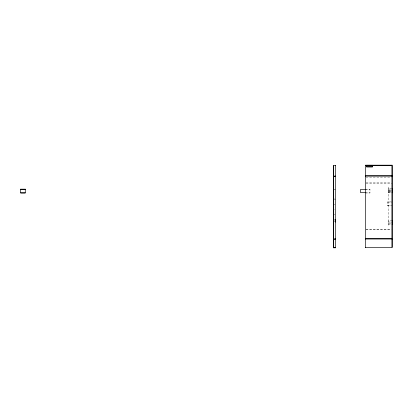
<?xml version="1.0" encoding="UTF-8"?>
<svg xmlns="http://www.w3.org/2000/svg" width="413" height="413" viewBox="0 0 413 413"><rect width="100%" height="100%" fill="white"/><g stroke="black" fill="none" stroke-linecap="round" stroke-linejoin="round"><path stroke-width="0.31" stroke-dasharray="2.06 1.55" d="M365.985 177.136L391.276 177.136M365.995 182.876L391.013 182.876M365.985 183.264L391.911 183.264M392.35 188.798L388.504 188.798L388.504 192.819L392.35 192.819M388.504 189.025L392.35 189.025M365.355 189.169L369.971 189.169M365.355 189.355L369.971 189.355M334.685 189.412L335.671 189.412M333.312 189.799L335.082 189.799M388.504 190.125L392.216 190.125M388.504 190.357L392.216 190.357M388.504 191.281L392.216 191.281M388.504 191.508L392.216 191.508M388.504 192.587L392.35 192.587M365.355 192.835L369.971 192.835M365.355 193.016L369.971 193.016L369.971 189.175M333.312 199.035L335.082 199.035M334.685 199.417L335.671 199.417M391.555 201.926L387.513 201.926L387.513 205.767L391.555 205.772M387.513 202.107L391.555 202.107M333.312 204.75L335.082 204.75M387.513 205.591L391.555 205.591M334.561 209.561L335.051 209.561M333.312 214.368L335.082 214.368M333.312 219.814L335.082 219.814M392.35 220.707L388.504 220.707L388.504 224.496L392.35 224.496M334.561 220.779L335.051 220.779M333.312 221.74L335.082 221.74M388.504 222.034L392.216 222.034M388.504 223.19L392.216 223.19M365.985 229.442L391.276 229.442M365.995 229.829L391.013 229.829M388.184 187.043L388.184 225.529"/><path stroke-width="0.62" d="M335.671 222.117L335.671 219.453M365.355 165.572L391.911 165.572L391.911 238.533L365.355 238.533M366.641 165.665L372.433 165.665M366.641 166.615L372.418 166.615M365.355 175.778L391.911 175.778M365.355 176.062L392.293 176.062M333.699 176.093L335.671 176.093M333.312 176.377L335.671 176.377M20.65 189.169L25.27 189.169M20.65 189.355L25.27 189.355M365.355 189.433L360.544 189.433L360.544 192.634L365.355 192.639M20.65 192.835L25.27 192.835M333.699 238.843L335.671 238.843M365.355 239.013L392.293 239.013M333.312 239.323L335.671 239.323M333.699 247.433L335.671 247.433M365.355 247.501L392.293 247.501L392.293 165.185L365.355 165.185L365.355 247.599M392.35 188.798L392.35 192.819M392.35 220.707L392.35 224.496M392.216 190.135L392.216 191.503M392.216 222.044L392.216 223.18M391.911 239.013L391.911 247.119M333.699 165.881L333.699 247.454M25.27 189.175L25.27 193.016L20.65 193.016L20.65 189.175M372.433 165.277L366.641 165.277L366.641 167.022L372.418 167.022L372.433 165.277M335.671 165.499L333.312 165.499L333.312 247.815L335.671 247.815L335.671 165.499"/></g></svg>
